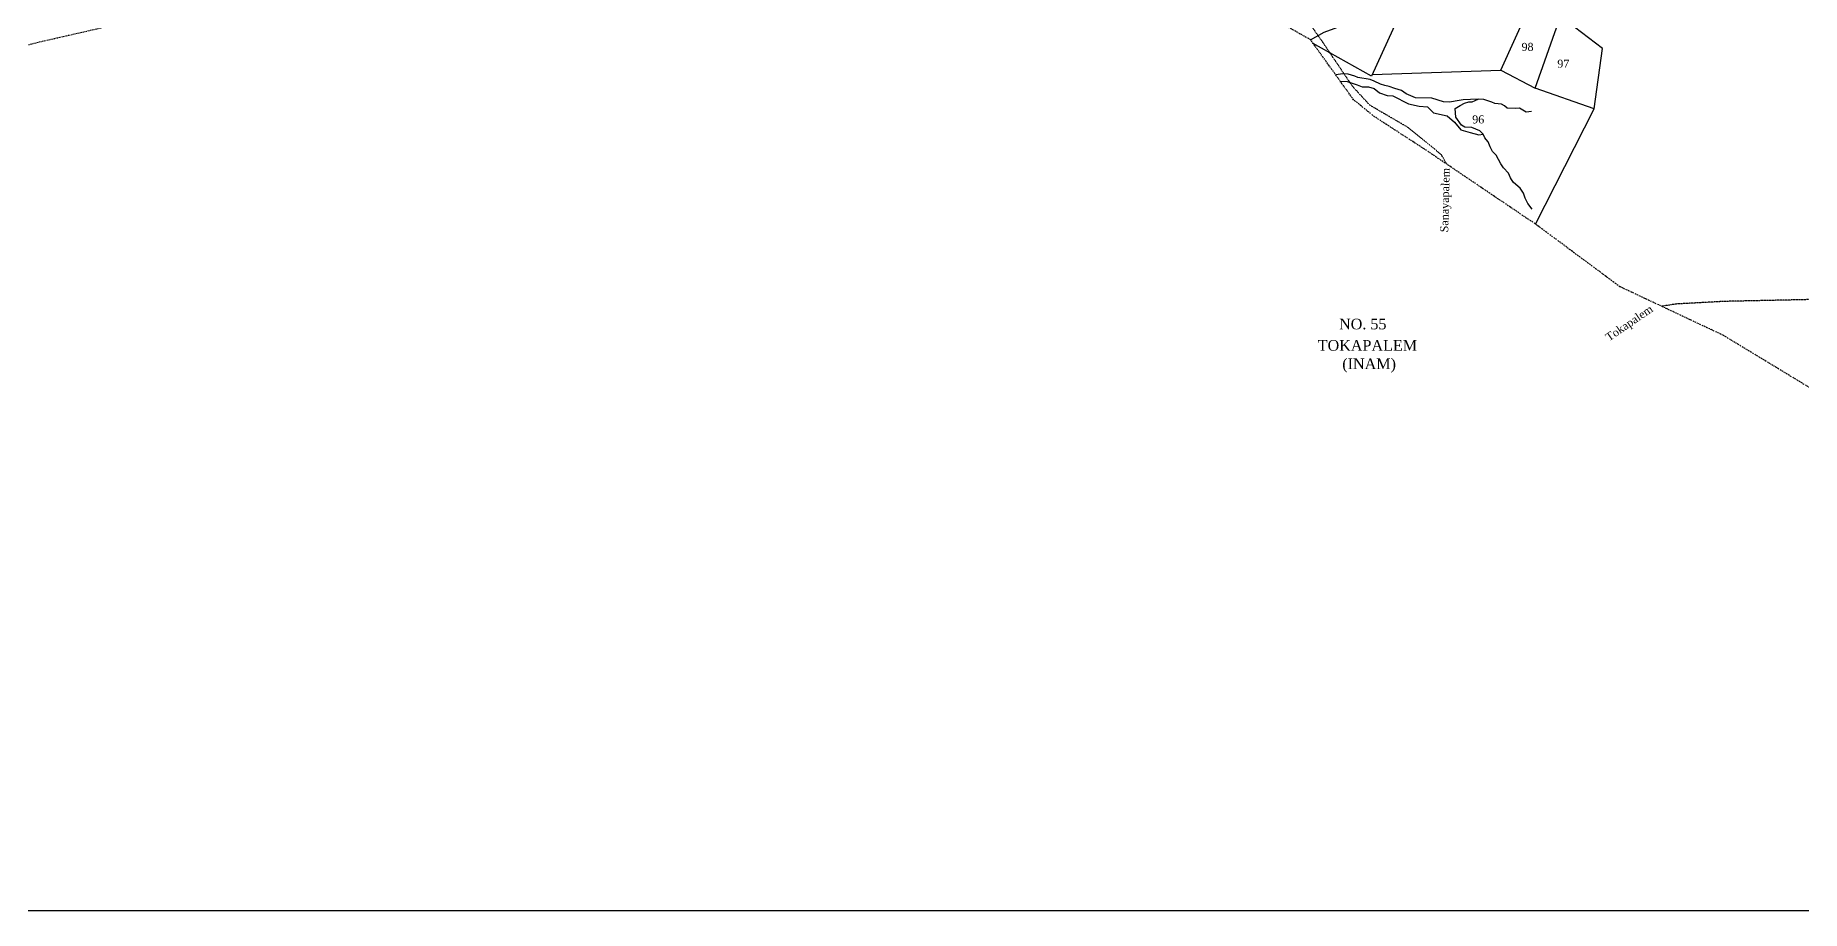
# Model space of a CAD drawing. Header units: millimetres. Extents: x 497 to 2247, y -457 to 1031.
# Drawn here: x 870 to 1532, y -457 to -129 of the extents above; entities that cross this region are included whole.
import ezdxf

# ---------------------------------------------------------------- set-up
doc = ezdxf.new("R2010")
doc.units = ezdxf.units.MM
doc.header["$MEASUREMENT"] = 0
doc.linetypes.add('ACAD_ISO07W100', pattern=[3, 0, -3])
doc.linetypes.add('BORDER', pattern=[1.75, 0.5, -0.25, 0.5, -0.25, 0, -0.25])
doc.layers.add('FOOTPATH', color=150, linetype='ACAD_ISO07W100', lineweight=30)
doc.layers.add('VILL_BOUNDARY', color=6, linetype='BORDER', lineweight=30)
for name, color, linetype in [('NALA', 4, 'Continuous'), ('SURVEY_BND', 7, 'Continuous'), ('SURVEY_NO', 7, 'Continuous')]:
    doc.layers.add(name, color=color, linetype=linetype)
doc.styles.get("Standard").update_dxf_attribs({"font": 'TIMES.TTF'})

msp = doc.modelspace()

# ---------------------------------------------------------------- linework, layer by layer
msp.add_lwpolyline([(496.74, 1031.15), (2246.96, 1031.15), (2246.96, -456.9), (496.74, -456.9)], close=True)
at = {"layer": 'FOOTPATH', "ltscale": 0.002}
for points in [[(1399.34, -177.1), (1397.3, -173.54), (1384.9, -163.39), (1370.56, -155.05), (1364.06, -147.98), (1352.92, -131.48), (1347.66, -123.99), (1343.83, -114.87), (1336.69, -94.62), (1334.45, -89.5), (1326.16, -75.72), (1319.31, -67.82), (1305.21, -61.66), (1284.06, -52.8), (1271.84, -49.42), (1270.51, -48.69)], [(1584.1, -286.72), (1584.77, -275.54), (1593.82, -262.24), (1605.32, -251.56), (1618.61, -238.95), (1622.35, -237.58), (1635.43, -234.92), (1638.19, -234.53), (1640.65, -232.96), (1641.14, -228.34), (1638.78, -225.29), (1635.93, -223.72), (1623.63, -224.41), (1615.46, -225.69), (1603.56, -224.8), (1581.62, -225.59), (1564.34, -226.27), (1535.71, -227.84), (1503.45, -228.53), (1485.34, -229.51), (1479.82, -230.35)]]:
    msp.add_lwpolyline(points, dxfattribs=at)
at = {"layer": 'NALA'}
for points in [[(1359.42, -146), (1361.95, -146.04), (1365.71, -147.32), (1367.57, -148.15), (1370.01, -148.15), (1372.12, -148.69), (1374.11, -150.34), (1376.92, -151.29), (1379.16, -151.42), (1385.01, -154.44), (1388.94, -155.31), (1392.08, -155.55), (1394.4, -157.87), (1399.49, -158.95), (1402.18, -161.34), (1404.62, -164.24), (1408.14, -165.19), (1411.29, -166.14), (1413.02, -165.85), (1411.78, -164.61), (1408.68, -163.33), (1406.12, -163.25), (1404.79, -162.42), (1402.68, -159.49), (1402.52, -156.23), (1404.34, -155.03), (1406.03, -154.16), (1407.65, -153.75), (1408.81, -153.71), (1411.12, -152.75), (1408.27, -152.84), (1405.5, -152.92), (1402.44, -153.42), (1400.53, -153.79), (1398.05, -153.71), (1393.75, -152.3), (1387.64, -152.21), (1384.16, -150.72), (1382.34, -149.52), (1379.9, -148.73), (1377.67, -148.03), (1376.06, -147.62), (1374.48, -147.08), (1372.08, -145.93), (1370.6, -145.39), (1365.96, -144.6), (1364.85, -144.07), (1362.36, -143.32), (1360.34, -143.2), (1357.68, -143.58)], [(1431.14, -157.34), (1429.04, -157.54), (1426.53, -156.07), (1425.09, -156.22), (1421.99, -156.04), (1420.93, -155.16), (1419.8, -154.65), (1417.39, -154.36), (1416.18, -153.89), (1414.72, -153.3), (1413.26, -152.9), (1411.12, -152.75)], [(1431.31, -193.99), (1429.73, -191.83), (1428.74, -189.79), (1428.04, -187.92), (1426.87, -186.05), (1425.18, -184.65), (1424.18, -183.84), (1423.25, -182.15), (1422.49, -180.45), (1420.62, -178.41), (1419.63, -176.9), (1417.86, -173.69), (1416.42, -172.31), (1415.56, -170.61), (1414.84, -168.74), (1414.09, -167.82), (1413.54, -167.24), (1413.02, -165.85)]]:
    msp.add_lwpolyline(points, dxfattribs=at)
at = {"layer": 'SURVEY_BND'}
for points in [[(1371.39, -143.47), (1419.55, -141.81), (1429.95, -118.93), (1400.84, -99.24), (1394.65, -95.05), (1387.06, -108.94)], [(1348.28, -130.48), (1353.34, -127.61), (1360.8, -124.89), (1373.09, -102.11), (1387.06, -108.94), (1371.1, -144.12), (1349.26, -131.85)], [(1419.55, -141.81), (1432.45, -148.59), (1442.01, -121.77), (1434.94, -117.59), (1433.63, -119.63), (1429.95, -118.93)], [(1454.56, -156.28), (1457.68, -133.75), (1442.01, -121.77)], [(1432.56, -199.55), (1454.56, -156.28), (1432.45, -148.59)]]:
    msp.add_lwpolyline(points, dxfattribs=at)
at = {"layer": 'VILL_BOUNDARY'}
msp.add_lwpolyline([(1541.21, -264.41), (1502.91, -241.22), (1464.23, -223.01), (1433.11, -199.92), (1390.81, -171.33), (1372.19, -159.29), (1364.4, -152.94), (1348.28, -130.48), (1321.89, -115.59), (1300.17, -103.1), (1265.91, -87.07), (1253.18, -71.18), (1217.39, -50.66), (1186.23, -75.09), (1144.63, -101.88), (1113.04, -99.14), (1061.64, -99.57), (1032.46, -95.41), (991.48, -102.99), (949.69, -113.51), (871.2, -131.5), (866.37, -132.71)], dxfattribs=at)

# ---------------------------------------------------------------- texts
at = {"layer": 'SURVEY_NO'}
for s, height, p in [('98', 3, (1427.34, -134.61)), ('97', 3, (1440.76, -140.93)), ('96', 3, (1408.85, -161.81)), ('NO. 55', 4, (1358.95, -239)), ('TOKAPALEM', 4, (1350.95, -247.01)), ('(INAM)', 4, (1360.15, -253.91))]:
    msp.add_text(s, height=height, dxfattribs=at).set_placement(p)
for s, rotation, p in [('Sanayapalem', 88.67627, (1399.86, -202.67)), ('Tokapalem', 34.41402, (1460.14, -243.6))]:
    msp.add_text(s, height=3, rotation=rotation, dxfattribs=at).set_placement(p)

doc.saveas('drawing.dxf')
